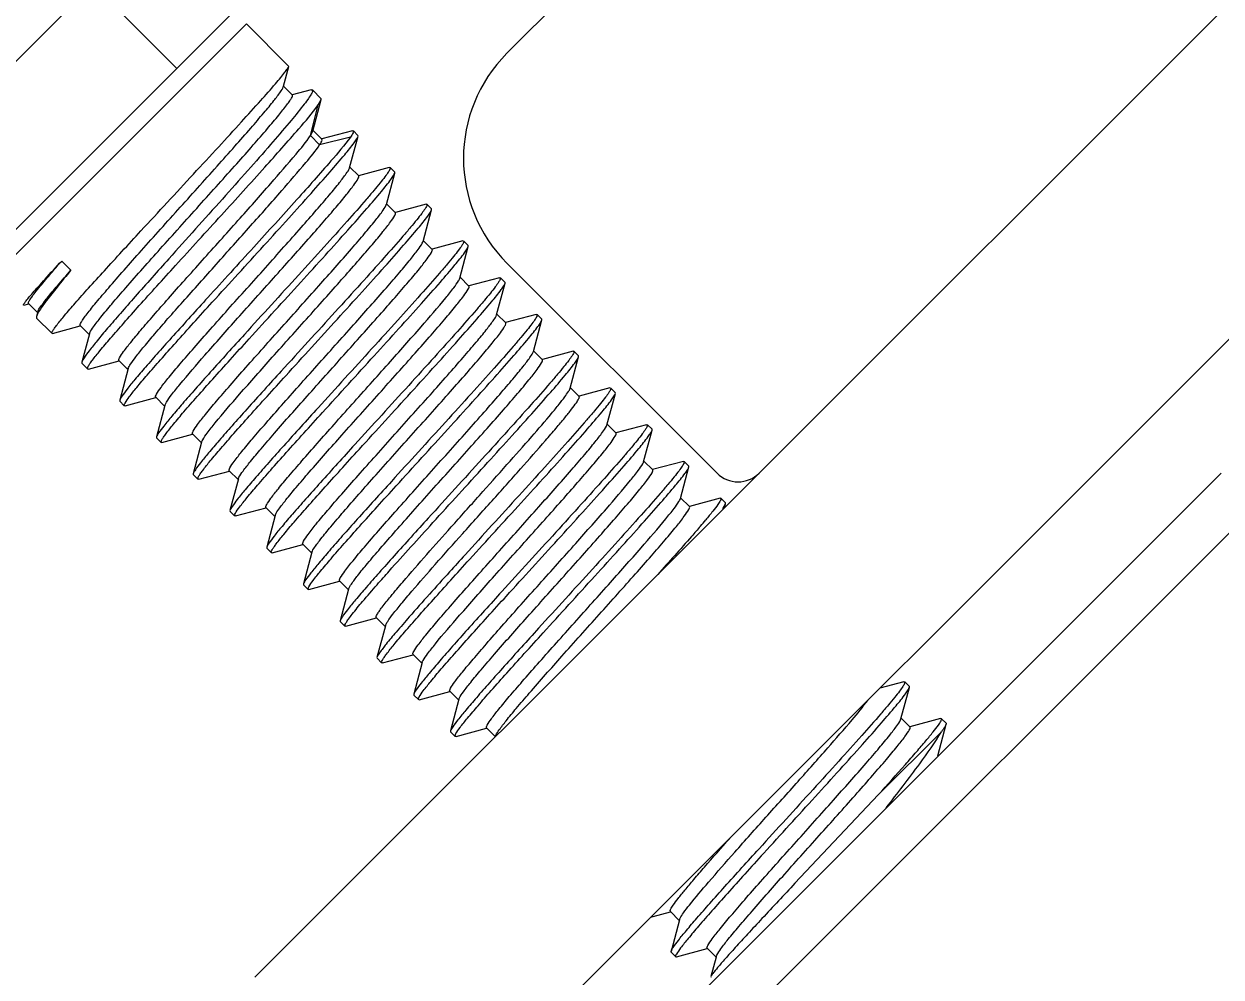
# Model space of a CAD drawing. Header units: millimetres. Extents: x -633009578 to 5705885, y -633235091 to 2571734.
# Drawn here: x 2456266 to 2456825, y 2004027 to 2004472 of the extents above; entities that cross this region are included whole.
import ezdxf

# ---------------------------------------------------------------- set-up
doc = ezdxf.new("R2010")
doc.units = ezdxf.units.MM
doc.header["$LTSCALE"] = 1000
doc.header["$MEASUREMENT"] = 0
doc.layers.get('0').update_dxf_attribs({"color": 9})
doc.layers.add('E-WIRE-系统', color=3, linetype='Continuous')

# ---------------------------------------------------------------- blocks, each defined once
blk = doc.blocks.new('G$CF4FACE3C')
at = {"layer": 'E-WIRE-系统'}
for p, q in [((-7690.3, 7335.99), (-7806.33, 7219.96)), ((-7912.86, 6829.43), (-7408.86, 7333.42)), ((-8082.41, 7148.01), (-7938.55, 7291.87)), ((-8046.91, 7112.51), (-7903.05, 7256.37)), ((-7981.35, 7249.07), (-7945.85, 7213.57)), ((-8022.91, 7125.86), (-7916.41, 7232.36)), ((-7898.58, 7214.54), (-7916.41, 7232.36)), ((-7900.8, 7206.04), (-7898.57, 7214.32)), ((-7898.57, 7214.32), (-7898.58, 7214.54)), ((-7900.88, 7205.73), (-7900.8, 7206.04)), ((-7897.02, 7202.27), (-7900.8, 7206.04)), ((-7889.08, 7204.52), (-7897.06, 7202.4)), ((-7889.08, 7204.52), (-7888.52, 7204.48)), ((-7884.81, 7200.77), (-7888.52, 7204.48)), ((-7889.37, 7185.18), (-7886.1, 7198.14)), ((-7888.36, 7187.06), (-7884.78, 7200.4)), ((-7886.1, 7198.14), (-7884.78, 7200.4)), ((-7884.78, 7200.4), (-7884.81, 7200.77)), ((-7841.85, 6758.43), (-7398.03, 7202.25)), ((-7889.37, 7185.18), (-7888.36, 7187.06)), ((-7885.49, 7181.29), (-7889.37, 7185.18)), ((-7884.51, 7183.62), (-7888.28, 7187.38)), ((-7872.5, 7184.55), (-7885.49, 7181.29)), ((-7871.6, 7187.21), (-7884.55, 7183.76)), ((-7872.84, 7171.52), (-7869.25, 7184.87)), ((-7871.6, 7187.21), (-7871.22, 7187.18)), ((-7869.28, 7185.24), (-7871.22, 7187.18)), ((-7869.25, 7184.87), (-7869.28, 7185.24)), ((-7872.89, 7171.35), (-7872.84, 7171.52)), ((-7868.98, 7168.08), (-7872.75, 7171.85)), ((-7856.06, 7171.67), (-7869.02, 7168.22)), ((-7857.3, 7155.99), (-7853.72, 7169.33)), ((-7856.06, 7171.67), (-7855.69, 7171.64)), ((-7853.75, 7169.71), (-7855.69, 7171.64)), ((-7853.72, 7169.33), (-7853.75, 7169.71)), ((-7857.47, 7155.55), (-7857.3, 7155.99)), ((-7853.45, 7152.55), (-7857.22, 7156.31)), ((-7840.52, 7156.14), (-7853.49, 7152.69)), ((-7841.77, 7140.46), (-7838.19, 7153.8)), ((-7840.52, 7156.14), (-7840.15, 7156.11)), ((-7838.22, 7154.18), (-7840.15, 7156.11)), ((-7838.19, 7153.8), (-7838.22, 7154.18)), ((-7837.92, 7137.02), (-7841.69, 7140.78)), ((-7824.99, 7140.61), (-7837.96, 7137.16)), ((-7826.24, 7124.93), (-7822.66, 7138.27)), ((-7824.99, 7140.61), (-7824.62, 7140.58)), ((-7822.69, 7138.64), (-7824.62, 7140.58)), ((-7822.66, 7138.27), (-7822.69, 7138.64)), ((-7994.46, 7132.14), (-7990.58, 7128.26)), ((-7806.33, 7131.21), (-7717.57, 7042.46)), ((-7822.39, 7121.49), (-7826.15, 7125.25)), ((-7809.46, 7125.08), (-7822.43, 7121.62)), ((-7810.71, 7109.4), (-7807.13, 7122.74)), ((-7809.46, 7125.08), (-7809.09, 7125.05)), ((-7807.15, 7123.11), (-7809.09, 7125.05)), ((-7807.13, 7122.74), (-7807.15, 7123.11)), ((-8010.43, 7113.52), (-8008.43, 7114.06)), ((-8008.46, 7114.18), (-8004.68, 7110.4)), ((-8004.61, 7110.67), (-8005.12, 7108.73)), ((-8005.12, 7108.73), (-8005.07, 7108.03)), ((-7998.62, 7101.57), (-8005.07, 7108.03)), ((-7806.86, 7105.95), (-7810.62, 7109.72)), ((-7793.93, 7109.54), (-7806.9, 7106.09)), ((-7795.18, 7093.86), (-7791.6, 7107.21)), ((-7793.93, 7109.54), (-7793.56, 7109.52)), ((-7791.62, 7107.58), (-7793.56, 7109.52)), ((-7791.6, 7107.21), (-7791.62, 7107.58)), ((-7998.32, 7101.55), (-7986.61, 7104.7)), ((-7986.64, 7104.84), (-7982.88, 7101.07)), ((-7998.32, 7101.55), (-7998.62, 7101.57)), ((-7982.79, 7101.38), (-7985.99, 7089.37)), ((-7982.79, 7101.38), (-7982.65, 7101.76)), ((-7791.33, 7090.42), (-7795.09, 7094.19)), ((-7778.4, 7094.01), (-7791.36, 7090.56)), ((-7778.4, 7094.01), (-7778.03, 7093.99)), ((-7776.09, 7092.05), (-7778.03, 7093.99)), ((-7776.06, 7091.68), (-7776.09, 7092.05)), ((-7985.99, 7089.37), (-7985.95, 7088.91)), ((-7983.55, 7086.5), (-7985.95, 7088.91)), ((-7983.18, 7086.48), (-7970.24, 7089.95)), ((-7970.27, 7090.09), (-7966.51, 7086.32)), ((-7779.65, 7078.33), (-7776.06, 7091.68)), ((-7966.42, 7086.65), (-7969.98, 7073.28)), ((-7775.8, 7074.89), (-7779.56, 7078.66)), ((-7762.87, 7078.48), (-7775.83, 7075.03)), ((-7762.87, 7078.48), (-7762.5, 7078.45)), ((-7760.56, 7076.52), (-7762.5, 7078.45)), ((-7969.98, 7073.28), (-7969.95, 7072.91)), ((-7968.02, 7070.97), (-7969.95, 7072.91)), ((-7967.64, 7070.94), (-7954.7, 7074.42)), ((-7954.74, 7074.56), (-7950.98, 7070.79)), ((-7764.12, 7062.8), (-7760.53, 7076.15)), ((-7760.53, 7076.15), (-7760.56, 7076.52)), ((-7967.64, 7070.94), (-7968.02, 7070.97)), ((-7950.89, 7071.11), (-7954.45, 7057.75)), ((-7760.26, 7059.36), (-7764.03, 7063.12)), ((-7747.33, 7062.95), (-7760.3, 7059.5)), ((-7747.33, 7062.95), (-7746.96, 7062.92)), ((-7745.03, 7060.99), (-7746.96, 7062.92)), ((-7954.45, 7057.75), (-7954.42, 7057.38)), ((-7952.49, 7055.44), (-7954.42, 7057.38)), ((-7952.11, 7055.41), (-7939.17, 7058.89)), ((-7939.21, 7059.03), (-7935.44, 7055.26)), ((-7748.58, 7047.27), (-7745, 7060.61)), ((-7745, 7060.61), (-7745.03, 7060.99)), ((-7952.11, 7055.41), (-7952.49, 7055.44)), ((-7935.36, 7055.58), (-7938.92, 7042.21)), ((-7744.73, 7043.83), (-7748.5, 7047.59)), ((-7731.8, 7047.42), (-7744.77, 7043.97)), ((-7731.8, 7047.42), (-7731.43, 7047.39)), ((-7729.5, 7045.45), (-7731.43, 7047.39)), ((-9651.01, 4896.02), (-7504.6, 7042.44)), ((-7938.92, 7042.21), (-7938.89, 7041.84)), ((-7936.95, 7039.91), (-7938.89, 7041.84)), ((-7936.58, 7039.88), (-7923.64, 7043.35)), ((-7923.68, 7043.49), (-7919.91, 7039.73)), ((-7733.05, 7031.74), (-7729.47, 7045.08)), ((-7936.58, 7039.88), (-7936.95, 7039.91)), ((-7919.83, 7040.05), (-7923.39, 7026.68)), ((-7729.2, 7028.3), (-7732.97, 7032.06)), ((-7716.27, 7031.89), (-7729.24, 7028.43)), ((-7716.27, 7031.89), (-7715.9, 7031.86)), ((-7713.96, 7029.92), (-7715.9, 7031.86)), ((-9636.7, 4881.7), (-7490.28, 7028.12)), ((-7923.39, 7026.68), (-7923.36, 7026.31)), ((-7921.42, 7024.38), (-7923.36, 7026.31)), ((-7921.05, 7024.35), (-7908.11, 7027.82)), ((-7908.15, 7027.96), (-7904.38, 7024.2)), ((-7715.08, 7027.54), (-7713.94, 7029.55)), ((-7714.38, 7027.9), (-7713.94, 7029.55)), ((-7713.94, 7029.55), (-7713.96, 7029.92)), ((-7921.05, 7024.35), (-7921.42, 7024.38)), ((-7904.3, 7024.52), (-7907.85, 7011.15)), ((-7904.3, 7024.52), (-7904.17, 7024.86)), ((-7907.85, 7011.15), (-7907.83, 7010.78)), ((-7905.52, 7008.82), (-7892.58, 7012.29)), ((-7892.62, 7012.43), (-7888.85, 7008.67)), ((-7905.89, 7008.84), (-7907.83, 7010.78)), ((-7905.52, 7008.82), (-7905.89, 7008.84)), ((-7888.76, 7008.99), (-7892.32, 6995.62)), ((-7892.32, 6995.62), (-7892.3, 6995.25)), ((-7889.99, 6993.29), (-7877.05, 6996.76)), ((-7877.08, 6996.9), (-7873.32, 6993.13)), ((-7890.36, 6993.31), (-7892.3, 6995.25)), ((-7889.99, 6993.29), (-7890.36, 6993.31)), ((-7873.23, 6993.46), (-7876.79, 6980.09)), ((-7874.46, 6977.75), (-7861.51, 6981.23)), ((-7861.55, 6981.37), (-7857.79, 6977.6)), ((-7876.79, 6980.09), (-7876.76, 6979.72)), ((-7874.83, 6977.78), (-7876.76, 6979.72)), ((-7874.46, 6977.75), (-7874.83, 6977.78)), ((-7857.7, 6977.92), (-7861.26, 6964.56)), ((-7858.92, 6962.22), (-7845.98, 6965.7)), ((-7846.02, 6965.84), (-7842.26, 6962.07)), ((-7861.26, 6964.56), (-7861.23, 6964.19)), ((-7859.3, 6962.25), (-7861.23, 6964.19)), ((-7858.92, 6962.22), (-7859.3, 6962.25)), ((-7842.17, 6962.39), (-7845.73, 6949.02)), ((-7843.39, 6946.69), (-7830.45, 6950.17)), ((-7830.49, 6950.3), (-7826.72, 6946.54)), ((-7638.61, 6954.23), (-7648.75, 6951.53)), ((-7639.86, 6938.55), (-7636.28, 6951.89)), ((-7638.61, 6954.23), (-7638.24, 6954.2)), ((-7636.31, 6952.26), (-7638.24, 6954.2)), ((-7636.28, 6951.89), (-7636.31, 6952.26)), ((-7845.73, 6949.02), (-7845.7, 6948.65)), ((-7843.76, 6946.72), (-7845.7, 6948.65)), ((-7843.39, 6946.69), (-7843.76, 6946.72)), ((-7826.64, 6946.86), (-7830.2, 6933.49)), ((-7640.03, 6938.11), (-7639.86, 6938.55)), ((-7636.01, 6935.11), (-7639.78, 6938.87)), ((-7623.08, 6938.7), (-7636.05, 6935.25)), ((-7624.33, 6923.02), (-7620.75, 6936.36)), ((-7622.71, 6938.67), (-7623.08, 6938.7)), ((-7620.77, 6936.73), (-7622.71, 6938.67)), ((-7620.77, 6936.73), (-7620.75, 6936.36)), ((-7830.2, 6933.49), (-7830.17, 6933.12)), ((-7828.23, 6931.19), (-7830.17, 6933.12)), ((-7827.86, 6931.16), (-7828.23, 6931.19)), ((-7827.86, 6931.16), (-7814.92, 6934.63)), ((-7814.96, 6934.77), (-7811.23, 6931.05)), ((-7811.11, 6931.33), (-7811.02, 6931.59)), ((-7649.44, 6906.47), (-7622.75, 6933.16)), ((-7649.44, 6906.47), (-7684.64, 6869.06)), ((-7745.52, 6854.76), (-7744.54, 6855.02)), ((-7744.54, 6855.02), (-7737.26, 6856.98)), ((-7737.3, 6857.12), (-7733.53, 6853.35)), ((-7733.45, 6853.67), (-7737.01, 6840.3)), ((-7736.98, 6839.93), (-7737.01, 6840.3)), ((-7735.04, 6838), (-7736.98, 6839.93)), ((-7734.67, 6837.97), (-7721.73, 6841.44)), ((-7721.77, 6841.58), (-7718, 6837.82)), ((-7735.04, 6838), (-7734.67, 6837.97)), ((-7718, 6837.82), (-7720.19, 6829.61)), ((-7717.92, 6838.14), (-7718, 6837.82)), ((-7720.19, 6829.61), (-7720.1, 6829.43))]:
    blk.add_line(p, q, dxfattribs=at)
for centre, radius, start, end in [((-7761.95, 7175.59), 62.76, 135, 225), ((-7708.7, 7051.33), 12.55, 225, 315), ((-7980.71, 7238.96), 336.92, 319.4796, 320.0674)]:
    blk.add_arc(centre, radius, start, end, dxfattribs=at)
for points, knots in [([(-7960.99, 7144.88), (-7953.6, 7152.89), (-7942.63, 7164.73), (-7928.45, 7180.07), (-7918.97, 7190.41), (-7910.95, 7199.27), (-7905.4, 7205.54), (-7902.02, 7209.55), (-7900.29, 7211.67), (-7899.2, 7213.17), (-7898.65, 7213.99), (-7898.57, 7214.32)], [0, 0, 0, 0, 0.350119, 0.518183, 0.670792, 0.80069, 0.901712, 0.939847, 0.96911, 0.98919, 1, 1, 1, 1]), ([(-7986.64, 7104.84), (-7986.75, 7104.94), (-7986.64, 7105.52), (-7986.19, 7106.33), (-7985.33, 7107.68), (-7983.44, 7110.24), (-7980.1, 7114.4), (-7975.03, 7120.38), (-7968.76, 7127.58), (-7961.54, 7135.74), (-7953.64, 7144.57), (-7942.66, 7156.79), (-7931.8, 7168.84), (-7921.55, 7180.36), (-7914.92, 7187.89), (-7909.43, 7194.31), (-7905.16, 7199.4), (-7902.48, 7203.03), (-7901.08, 7204.97), (-7900.88, 7205.73)], [0, 0, 0, 0, 0.003459, 0.010831, 0.022552, 0.038611, 0.0832, 0.143022, 0.215863, 0.299017, 0.389412, 0.483732, 0.670424, 0.756089, 0.83251, 0.897021, 0.947417, 0.982048, 1, 1, 1, 1]), ([(-7888.52, 7204.48), (-7888.36, 7204.31), (-7888.6, 7203.42), (-7889.32, 7202.2), (-7890.7, 7200.12), (-7893.69, 7196.19), (-7898.94, 7189.8), (-7906.73, 7180.73), (-7916.18, 7170), (-7926.76, 7158.13), (-7937.9, 7145.71), (-7945.45, 7137.3), (-7949.21, 7133.1)], [0, 0, 0, 0, 0.00729, 0.023491, 0.049387, 0.084832, 0.182679, 0.312272, 0.467071, 0.639216, 0.819925, 1, 1, 1, 1]), ([(-7982.65, 7101.76), (-7982.25, 7102.67), (-7980.64, 7104.91), (-7977.51, 7108.96), (-7972.91, 7114.43), (-7964.59, 7124.07), (-7952.27, 7137.9), (-7939.16, 7152.47), (-7928.37, 7164.47), (-7920.74, 7173.01), (-7913.83, 7180.83), (-7907.88, 7187.67), (-7903.12, 7193.31), (-7899.98, 7197.22), (-7898.23, 7199.62), (-7897.44, 7200.87), (-7897.02, 7201.63), (-7896.92, 7202.17), (-7897.02, 7202.27)], [0, 0, 0, 0, 0.022597, 0.061854, 0.116478, 0.184513, 0.350625, 0.536644, 0.628982, 0.71656, 0.796358, 0.86566, 0.922145, 0.963971, 0.978972, 0.989897, 0.996763, 1, 1, 1, 1]), ([(-7946.36, 7130.25), (-7939.9, 7137.37), (-7927.3, 7151.18), (-7909.83, 7170.36), (-7896.18, 7185.84), (-7888.59, 7194.6), (-7886.1, 7198.14)], [0, 0, 0, 0, 0.317573, 0.617842, 0.85691, 1, 1, 1, 1]), ([(-7970.27, 7090.09), (-7970.37, 7090.18), (-7970.31, 7090.67), (-7969.68, 7091.89), (-7967.96, 7094.38), (-7964.93, 7098.21), (-7960.68, 7103.32), (-7955.38, 7109.48), (-7949.19, 7116.54), (-7942.32, 7124.27), (-7932.51, 7135.25), (-7920.38, 7148.79), (-7907.08, 7163.7), (-7896.84, 7175.63), (-7891.2, 7182.41), (-7889.37, 7185.18)], [0, 0, 0, 0, 0.003229, 0.009818, 0.034461, 0.074131, 0.127679, 0.193435, 0.269313, 0.352894, 0.44151, 0.62244, 0.789143, 0.920497, 1, 1, 1, 1]), ([(-7872.5, 7184.55), (-7875, 7181.01), (-7882.58, 7172.24), (-7896.24, 7156.77), (-7913.71, 7137.59), (-7926.31, 7123.77), (-7932.77, 7116.66)], [0, 0, 0, 0, 0.14309, 0.382158, 0.682427, 1, 1, 1, 1]), ([(-7930.83, 7114.72), (-7923.57, 7122.71), (-7912.79, 7134.52), (-7898.86, 7149.85), (-7889.53, 7160.23), (-7881.6, 7169.17), (-7875.52, 7176.29), (-7871.71, 7180.94), (-7869.9, 7183.57), (-7869.35, 7184.49), (-7869.25, 7184.87)], [0, 0, 0, 0, 0.346732, 0.513455, 0.665275, 0.795127, 0.896989, 0.966206, 0.987594, 1, 1, 1, 1]), ([(-7885.49, 7181.29), (-7885.16, 7181.8), (-7884.78, 7182.4), (-7884.34, 7183.44), (-7884.51, 7183.62)], [0, 0, 0, 0, 0.705651, 1, 1, 1, 1]), ([(-7871.22, 7187.18), (-7871.02, 7186.98), (-7871.67, 7185.8), (-7872.09, 7185.13), (-7872.5, 7184.55)], [0, 0, 0, 0, 0.284271, 1, 1, 1, 1]), ([(-7966.42, 7086.65), (-7966.24, 7087.31), (-7965.11, 7089), (-7962.87, 7092.08), (-7959.37, 7096.36), (-7954.83, 7101.74), (-7949.34, 7108.06), (-7940.72, 7117.85), (-7929.04, 7130.9), (-7915.06, 7146.52), (-7902.34, 7160.8), (-7892.59, 7172.18), (-7887.23, 7178.65), (-7885.49, 7181.29)], [0, 0, 0, 0, 0.016663, 0.047692, 0.09239, 0.149487, 0.2173, 0.293813, 0.463619, 0.63876, 0.798451, 0.923769, 1, 1, 1, 1]), ([(-7954.74, 7074.56), (-7954.84, 7074.66), (-7954.76, 7075.2), (-7954.05, 7076.52), (-7952.12, 7079.27), (-7948.76, 7083.46), (-7944.07, 7089.06), (-7938.24, 7095.79), (-7931.5, 7103.45), (-7924.09, 7111.77), (-7913.69, 7123.39), (-7903.35, 7134.92), (-7893.51, 7146.02), (-7887.08, 7153.36), (-7881.66, 7159.69), (-7877.42, 7164.79), (-7874.62, 7168.5), (-7873.19, 7170.54), (-7872.89, 7171.35)], [0, 0, 0, 0, 0.003422, 0.010566, 0.037398, 0.080541, 0.138586, 0.209513, 0.290822, 0.379637, 0.472809, 0.658962, 0.745341, 0.823107, 0.88951, 0.942219, 0.979421, 1, 1, 1, 1]), ([(-7950.19, 7072.51), (-7949.54, 7073.57), (-7947.67, 7076.09), (-7942.33, 7082.73), (-7933.01, 7093.48), (-7919.75, 7108.42), (-7907.5, 7122.07), (-7897.56, 7133.2), (-7890.56, 7141.07), (-7884.24, 7148.27), (-7878.82, 7154.56), (-7874.47, 7159.78), (-7871.37, 7163.69), (-7869.61, 7166.25), (-7868.96, 7167.48), (-7868.89, 7167.98), (-7868.99, 7168.08)], [0, 0, 0, 0, 0.029846, 0.074702, 0.203394, 0.369574, 0.551671, 0.641288, 0.726015, 0.803077, 0.869958, 0.924482, 0.964905, 0.990021, 0.99673, 1, 1, 1, 1]), ([(-7855.69, 7171.64), (-7855.54, 7171.5), (-7855.9, 7170.64), (-7856.6, 7169.51), (-7858.07, 7167.48), (-7860.11, 7164.92), (-7862.77, 7161.71), (-7867.39, 7156.3), (-7874.38, 7148.37), (-7883.92, 7137.74), (-7894.6, 7125.98), (-7905.84, 7113.65), (-7913.45, 7105.3), (-7917.24, 7101.13)], [0, 0, 0, 0, 0.006655, 0.022604, 0.048376, 0.083764, 0.128363, 0.181623, 0.311335, 0.466328, 0.638709, 0.819671, 1, 1, 1, 1]), ([(-7915.3, 7099.19), (-7908.04, 7107.18), (-7897.26, 7118.99), (-7883.33, 7134.32), (-7873.99, 7144.7), (-7866.07, 7153.64), (-7859.99, 7160.76), (-7856.18, 7165.41), (-7854.37, 7168.04), (-7853.82, 7168.96), (-7853.72, 7169.33)], [0, 0, 0, 0, 0.346732, 0.513452, 0.665274, 0.79513, 0.896993, 0.966207, 0.987594, 1, 1, 1, 1]), ([(-7939.21, 7059.03), (-7939.31, 7059.13), (-7939.23, 7059.65), (-7938.54, 7060.95), (-7936.65, 7063.65), (-7933.37, 7067.76), (-7928.77, 7073.26), (-7923.06, 7079.86), (-7916.43, 7087.39), (-7909.13, 7095.6), (-7898.85, 7107.08), (-7886.4, 7120.99), (-7874.7, 7134.17), (-7866.81, 7143.35), (-7862.44, 7148.59), (-7859.43, 7152.49), (-7857.89, 7154.66), (-7857.47, 7155.55)], [0, 0, 0, 0, 0.003379, 0.010396, 0.036736, 0.079099, 0.136135, 0.205904, 0.286001, 0.373651, 0.465813, 0.650831, 0.815583, 0.883085, 0.937444, 0.976819, 1, 1, 1, 1]), ([(-7934.9, 7056.58), (-7934.33, 7057.58), (-7932.59, 7059.97), (-7927.46, 7066.43), (-7918.25, 7077.07), (-7905, 7092.01), (-7892.67, 7105.76), (-7882.59, 7117.03), (-7875.49, 7125.03), (-7869.05, 7132.35), (-7863.52, 7138.76), (-7859.07, 7144.09), (-7855.9, 7148.07), (-7854.09, 7150.68), (-7853.43, 7151.94), (-7853.36, 7152.45), (-7853.45, 7152.55)], [0, 0, 0, 0, 0.027356, 0.070178, 0.196347, 0.362014, 0.545205, 0.635768, 0.721577, 0.799762, 0.86771, 0.923162, 0.964301, 0.989868, 0.99669, 1, 1, 1, 1]), ([(-7840.15, 7156.11), (-7840.01, 7155.97), (-7840.36, 7155.11), (-7841.07, 7153.98), (-7842.54, 7151.95), (-7844.57, 7149.39), (-7847.24, 7146.18), (-7851.86, 7140.77), (-7858.85, 7132.84), (-7868.39, 7122.21), (-7879.07, 7110.45), (-7890.31, 7098.12), (-7897.91, 7089.77), (-7901.71, 7085.6)], [0, 0, 0, 0, 0.006651, 0.022595, 0.048362, 0.083745, 0.12834, 0.1816, 0.311315, 0.466314, 0.638697, 0.819663, 1, 1, 1, 1]), ([(-7899.77, 7083.66), (-7892.51, 7091.65), (-7881.73, 7103.46), (-7867.8, 7118.79), (-7858.46, 7129.17), (-7850.54, 7138.11), (-7844.46, 7145.23), (-7840.65, 7149.88), (-7838.84, 7152.51), (-7838.29, 7153.43), (-7838.19, 7153.8)], [0, 0, 0, 0, 0.346742, 0.513465, 0.665282, 0.795135, 0.896996, 0.966208, 0.987595, 1, 1, 1, 1]), ([(-7998.62, 7101.57), (-7998.7, 7101.65), (-7998.57, 7102.13), (-7998.18, 7102.79), (-7997.43, 7103.91), (-7995.78, 7106.06), (-7992.85, 7109.6), (-7988.39, 7114.75), (-7982.79, 7121.04), (-7976.2, 7128.31), (-7968.83, 7136.37), (-7963.67, 7141.98), (-7960.99, 7144.88)], [0, 0, 0, 0, 0.006349, 0.020563, 0.043389, 0.074837, 0.162857, 0.282397, 0.430243, 0.602357, 0.794039, 1, 1, 1, 1]), ([(-7923.68, 7043.49), (-7923.78, 7043.59), (-7923.7, 7044.11), (-7923.03, 7045.38), (-7921.19, 7048.03), (-7917.97, 7052.06), (-7913.47, 7057.45), (-7907.87, 7063.94), (-7901.35, 7071.34), (-7894.17, 7079.42), (-7884.02, 7090.78), (-7871.64, 7104.59), (-7859.95, 7117.75), (-7851.98, 7126.99), (-7847.48, 7132.35), (-7844.28, 7136.43), (-7842.62, 7138.74), (-7842.1, 7139.69)], [0, 0, 0, 0, 0.003336, 0.010233, 0.036096, 0.077704, 0.133763, 0.202409, 0.281328, 0.367844, 0.459022, 0.642919, 0.808241, 0.876802, 0.932761, 0.974256, 1, 1, 1, 1]), ([(-7824.62, 7140.58), (-7824.48, 7140.43), (-7824.83, 7139.58), (-7825.54, 7138.44), (-7827.01, 7136.41), (-7829.05, 7133.86), (-7831.71, 7130.64), (-7836.33, 7125.24), (-7843.32, 7117.31), (-7852.86, 7106.68), (-7863.54, 7094.91), (-7874.78, 7082.58), (-7882.38, 7074.24), (-7886.17, 7070.06)], [0, 0, 0, 0, 0.006667, 0.022629, 0.048411, 0.083806, 0.128409, 0.181673, 0.311386, 0.466369, 0.638735, 0.819685, 1, 1, 1, 1]), ([(-7884.24, 7068.13), (-7876.98, 7076.12), (-7866.2, 7087.92), (-7852.27, 7103.26), (-7842.93, 7113.64), (-7835.01, 7122.58), (-7828.93, 7129.69), (-7825.12, 7134.35), (-7823.3, 7136.98), (-7822.76, 7137.9), (-7822.66, 7138.27)], [0, 0, 0, 0, 0.346729, 0.513452, 0.665273, 0.795127, 0.896989, 0.966206, 0.987594, 1, 1, 1, 1]), ([(-7949.21, 7133.1), (-7953.98, 7127.77), (-7960.84, 7120.09), (-7969.45, 7110.27), (-7974.81, 7104.06), (-7979.21, 7098.82), (-7982.58, 7094.65), (-7984.73, 7091.66), (-7985.81, 7090.02), (-7985.99, 7089.37)], [0, 0, 0, 0, 0.375078, 0.540028, 0.684568, 0.805261, 0.899295, 0.964563, 1, 1, 1, 1]), ([(-7919.56, 7040.7), (-7919.08, 7041.63), (-7917.47, 7043.89), (-7914.33, 7047.9), (-7909.88, 7053.22), (-7901.93, 7062.44), (-7890.24, 7075.61), (-7877.83, 7089.45), (-7867.64, 7100.86), (-7860.41, 7108.98), (-7853.86, 7116.43), (-7848.21, 7122.96), (-7843.68, 7128.39), (-7840.44, 7132.45), (-7838.58, 7135.12), (-7837.9, 7136.4), (-7837.82, 7136.92), (-7837.92, 7137.02)], [0, 0, 0, 0, 0.024821, 0.065556, 0.120941, 0.189123, 0.354243, 0.538544, 0.630075, 0.716999, 0.796339, 0.865388, 0.921797, 0.963675, 0.989709, 0.996648, 1, 1, 1, 1]), ([(-8010.58, 7113.53), (-8010.69, 7113.64), (-8010.23, 7114.29), (-8009.67, 7115.16), (-8008.3, 7116.8), (-8006.53, 7118.88), (-8004.18, 7121.53), (-8000.13, 7126.01), (-7996.82, 7129.6), (-7994.46, 7132.14)], [0, 0, 0, 0, 0.018878, 0.068916, 0.150826, 0.263937, 0.407062, 0.578714, 1, 1, 1, 1]), ([(-8008.46, 7114.18), (-8008.58, 7114.3), (-8008.37, 7114.98), (-8007.81, 7115.91), (-8006.72, 7117.51), (-8004.37, 7120.55), (-8000.23, 7125.53), (-7996.57, 7129.74), (-7994.46, 7132.14)], [0, 0, 0, 0, 0.022497, 0.073733, 0.155945, 0.268763, 0.581618, 1, 1, 1, 1]), ([(-7990.58, 7128.26), (-7992.54, 7125.9), (-7996.03, 7121.67), (-8000.52, 7116.03), (-8003.42, 7111.92), (-8004.88, 7109.64), (-8005.12, 7108.73)], [0, 0, 0, 0, 0.376713, 0.674345, 0.883812, 1, 1, 1, 1]), ([(-8004.61, 7110.67), (-8004.41, 7111.44), (-8002.97, 7113.38), (-8000.24, 7117.02), (-7995.87, 7122.17), (-7992.5, 7126.07), (-7990.58, 7128.26)], [0, 0, 0, 0, 0.105343, 0.311665, 0.613119, 1, 1, 1, 1]), ([(-7983.55, 7086.5), (-7983.64, 7086.6), (-7983.54, 7087.09), (-7983.16, 7087.78), (-7982.44, 7088.92), (-7980.82, 7091.11), (-7977.94, 7094.69), (-7973.53, 7099.89), (-7967.98, 7106.24), (-7961.45, 7113.57), (-7954.14, 7121.68), (-7949.02, 7127.33), (-7946.36, 7130.25)], [0, 0, 0, 0, 0.006771, 0.021181, 0.04412, 0.075632, 0.16369, 0.283183, 0.430908, 0.602844, 0.794296, 1, 1, 1, 1]), ([(-7908.15, 7027.96), (-7908.24, 7028.06), (-7908.17, 7028.57), (-7907.51, 7029.82), (-7905.72, 7032.41), (-7902.58, 7036.36), (-7898.17, 7041.65), (-7892.67, 7048.02), (-7886.28, 7055.3), (-7879.21, 7063.25), (-7869.18, 7074.47), (-7856.88, 7088.18), (-7843.63, 7103.12), (-7834.38, 7113.81), (-7829.17, 7120.33), (-7827.38, 7122.77), (-7826.78, 7123.79)], [0, 0, 0, 0, 0.003295, 0.010076, 0.035478, 0.076355, 0.131468, 0.199026, 0.276801, 0.362215, 0.452433, 0.635226, 0.801083, 0.928174, 0.971737, 1, 1, 1, 1]), ([(-7809.09, 7125.05), (-7808.94, 7124.9), (-7809.3, 7124.05), (-7810.01, 7122.92), (-7811.48, 7120.89), (-7813.51, 7118.33), (-7816.18, 7115.11), (-7820.8, 7109.71), (-7827.78, 7101.78), (-7837.33, 7091.15), (-7848.01, 7079.38), (-7859.24, 7067.05), (-7866.85, 7058.7), (-7870.64, 7054.53)], [0, 0, 0, 0, 0.006649, 0.022593, 0.04836, 0.083744, 0.12834, 0.181598, 0.311311, 0.466309, 0.638695, 0.819663, 1, 1, 1, 1]), ([(-7868.71, 7052.6), (-7861.44, 7060.59), (-7850.66, 7072.39), (-7836.74, 7087.73), (-7827.4, 7098.11), (-7819.48, 7107.05), (-7813.39, 7114.16), (-7809.58, 7118.82), (-7807.77, 7121.44), (-7807.23, 7122.37), (-7807.13, 7122.74)], [0, 0, 0, 0, 0.346736, 0.513457, 0.665278, 0.795134, 0.896995, 0.966207, 0.987595, 1, 1, 1, 1]), ([(-7826.78, 7123.79), (-7826.71, 7123.91), (-7826.51, 7124.27), (-7826.32, 7124.65), (-7826.24, 7124.93)], [0, 0, 0, 0, 0.314049, 1, 1, 1, 1]), ([(-7904.17, 7024.86), (-7903.8, 7025.72), (-7902.3, 7027.85), (-7899.37, 7031.68), (-7895.04, 7036.87), (-7887.19, 7046.02), (-7875.48, 7059.22), (-7863, 7073.15), (-7852.68, 7084.68), (-7845.34, 7092.93), (-7838.67, 7100.51), (-7832.91, 7107.16), (-7828.28, 7112.69), (-7824.97, 7116.83), (-7823.07, 7119.55), (-7822.37, 7120.85), (-7822.29, 7121.38), (-7822.39, 7121.49)], [0, 0, 0, 0, 0.022244, 0.060839, 0.114606, 0.181715, 0.346252, 0.531679, 0.624204, 0.712272, 0.792803, 0.862987, 0.920385, 0.963027, 0.989543, 0.996606, 1, 1, 1, 1]), ([(-7932.77, 7116.66), (-7937.61, 7111.33), (-7944.57, 7103.65), (-7953.3, 7093.86), (-7958.74, 7087.68), (-7963.18, 7082.48), (-7966.58, 7078.38), (-7968.72, 7075.47), (-7969.82, 7073.9), (-7969.98, 7073.28)], [0, 0, 0, 0, 0.377471, 0.543197, 0.688119, 0.808734, 0.902176, 0.966298, 1, 1, 1, 1]), ([(-7968.02, 7070.97), (-7968.11, 7071.06), (-7968.01, 7071.55), (-7967.35, 7072.74), (-7965.55, 7075.27), (-7962.42, 7079.14), (-7958, 7084.36), (-7952.45, 7090.7), (-7945.92, 7098.03), (-7938.61, 7106.15), (-7933.49, 7111.8), (-7930.83, 7114.72)], [0, 0, 0, 0, 0.006752, 0.02114, 0.075534, 0.163574, 0.283062, 0.430797, 0.602759, 0.794252, 1, 1, 1, 1]), ([(-7892.62, 7012.43), (-7892.72, 7012.54), (-7892.63, 7013.08), (-7891.9, 7014.41), (-7889.94, 7017.2), (-7886.54, 7021.45), (-7881.77, 7027.13), (-7875.87, 7033.94), (-7869.04, 7041.69), (-7861.55, 7050.11), (-7851.07, 7061.81), (-7840.68, 7073.41), (-7830.82, 7084.53), (-7824.41, 7091.85), (-7819.07, 7098.12), (-7814.92, 7103.11), (-7812.28, 7106.7), (-7810.92, 7108.63), (-7810.71, 7109.4)], [0, 0, 0, 0, 0.003453, 0.010691, 0.037881, 0.081592, 0.14037, 0.212138, 0.294327, 0.383985, 0.477885, 0.664852, 0.751185, 0.82854, 0.894141, 0.945651, 0.981282, 1, 1, 1, 1]), ([(-7793.56, 7109.52), (-7793.41, 7109.37), (-7793.77, 7108.52), (-7794.48, 7107.38), (-7795.95, 7105.35), (-7797.98, 7102.8), (-7800.65, 7099.58), (-7805.26, 7094.18), (-7812.25, 7086.25), (-7821.8, 7075.62), (-7832.48, 7063.85), (-7843.71, 7051.52), (-7851.32, 7043.17), (-7855.11, 7039)], [0, 0, 0, 0, 0.006656, 0.022605, 0.048376, 0.083762, 0.128359, 0.181619, 0.311334, 0.466329, 0.638707, 0.819669, 1, 1, 1, 1]), ([(-7853.17, 7037.06), (-7845.91, 7045.06), (-7835.13, 7056.86), (-7821.2, 7072.2), (-7811.87, 7082.58), (-7803.94, 7091.52), (-7797.86, 7098.63), (-7794.05, 7103.28), (-7792.24, 7105.91), (-7791.7, 7106.84), (-7791.6, 7107.21)], [0, 0, 0, 0, 0.346741, 0.513465, 0.665282, 0.795133, 0.896994, 0.966208, 0.987595, 1, 1, 1, 1]), ([(-7888.76, 7008.99), (-7888.56, 7009.75), (-7887.19, 7011.68), (-7884.57, 7015.26), (-7880.41, 7020.26), (-7875.07, 7026.53), (-7868.67, 7033.84), (-7858.8, 7044.97), (-7848.41, 7056.56), (-7837.93, 7068.27), (-7830.44, 7076.69), (-7823.61, 7084.44), (-7817.7, 7091.25), (-7812.94, 7096.93), (-7809.53, 7101.18), (-7807.57, 7103.97), (-7806.85, 7105.31), (-7806.75, 7105.85), (-7806.86, 7105.95)], [0, 0, 0, 0, 0.01868, 0.054278, 0.105764, 0.171349, 0.248696, 0.335028, 0.522011, 0.615926, 0.705601, 0.787809, 0.859594, 0.918387, 0.96211, 0.989307, 0.996546, 1, 1, 1, 1]), ([(-7917.24, 7101.13), (-7922.08, 7095.8), (-7929.04, 7088.12), (-7937.77, 7078.33), (-7943.2, 7072.15), (-7947.65, 7066.95), (-7951.05, 7062.85), (-7953.18, 7059.94), (-7954.28, 7058.37), (-7954.45, 7057.75)], [0, 0, 0, 0, 0.377475, 0.543201, 0.68812, 0.808733, 0.902175, 0.966298, 1, 1, 1, 1]), ([(-7952.49, 7055.44), (-7952.58, 7055.53), (-7952.48, 7056.02), (-7952.1, 7056.71), (-7951.37, 7057.85), (-7949.76, 7060.04), (-7946.88, 7063.63), (-7942.47, 7068.83), (-7936.92, 7075.17), (-7930.39, 7082.5), (-7923.08, 7090.62), (-7917.96, 7096.27), (-7915.3, 7099.19)], [0, 0, 0, 0, 0.006766, 0.021171, 0.044105, 0.075616, 0.163673, 0.283167, 0.430893, 0.602828, 0.794287, 1, 1, 1, 1]), ([(-7877.08, 6996.9), (-7877.19, 6997), (-7877.1, 6997.55), (-7876.37, 6998.88), (-7874.41, 7001.67), (-7871.01, 7005.92), (-7866.24, 7011.6), (-7860.34, 7018.41), (-7853.51, 7026.16), (-7846.02, 7034.57), (-7835.54, 7046.28), (-7825.15, 7057.87), (-7815.29, 7069), (-7808.88, 7076.32), (-7803.54, 7082.58), (-7799.38, 7087.58), (-7796.75, 7091.16), (-7795.38, 7093.1), (-7795.18, 7093.86)], [0, 0, 0, 0, 0.003453, 0.010691, 0.03788, 0.081592, 0.14037, 0.212137, 0.294327, 0.383985, 0.477885, 0.664852, 0.751185, 0.82854, 0.894141, 0.945652, 0.981282, 1, 1, 1, 1]), ([(-7778.03, 7093.99), (-7777.88, 7093.84), (-7778.24, 7092.99), (-7778.95, 7091.85), (-7780.42, 7089.82), (-7782.45, 7087.26), (-7785.12, 7084.04), (-7789.74, 7078.64), (-7796.72, 7070.71), (-7806.27, 7060.08), (-7816.95, 7048.32), (-7828.18, 7035.99), (-7835.79, 7027.64), (-7839.58, 7023.47)], [0, 0, 0, 0, 0.006666, 0.022627, 0.048408, 0.083802, 0.128406, 0.181669, 0.311381, 0.466364, 0.638732, 0.819683, 1, 1, 1, 1]), ([(-7873.23, 6993.46), (-7873.03, 6994.22), (-7871.66, 6996.15), (-7869.03, 6999.73), (-7864.88, 7004.73), (-7859.54, 7010.99), (-7853.13, 7018.31), (-7843.27, 7029.44), (-7832.88, 7041.03), (-7822.4, 7052.74), (-7814.91, 7061.15), (-7808.07, 7068.91), (-7802.17, 7075.72), (-7797.41, 7081.4), (-7794, 7085.65), (-7792.04, 7088.44), (-7791.32, 7089.77), (-7791.22, 7090.32), (-7791.33, 7090.42)], [0, 0, 0, 0, 0.01868, 0.054279, 0.105765, 0.171349, 0.248696, 0.335028, 0.522011, 0.615926, 0.705601, 0.787809, 0.859593, 0.918386, 0.962109, 0.989307, 0.996546, 1, 1, 1, 1]), ([(-7837.64, 7021.53), (-7830.38, 7029.52), (-7819.6, 7041.33), (-7805.67, 7056.66), (-7796.34, 7067.04), (-7788.41, 7075.98), (-7782.33, 7083.1), (-7778.52, 7087.75), (-7776.71, 7090.38), (-7776.16, 7091.3), (-7776.06, 7091.68)], [0, 0, 0, 0, 0.346729, 0.51345, 0.665272, 0.795127, 0.896989, 0.966206, 0.987594, 1, 1, 1, 1]), ([(-7983.18, 7086.48), (-7983.25, 7086.46), (-7983.38, 7086.43), (-7983.51, 7086.47), (-7983.55, 7086.5)], [0, 0, 0, 0, 0.601135, 1, 1, 1, 1]), ([(-7901.71, 7085.6), (-7906.55, 7080.27), (-7913.51, 7072.59), (-7922.24, 7062.8), (-7927.67, 7056.62), (-7932.11, 7051.42), (-7935.52, 7047.32), (-7937.65, 7044.41), (-7938.75, 7042.83), (-7938.92, 7042.21)], [0, 0, 0, 0, 0.377469, 0.54319, 0.688109, 0.808726, 0.902172, 0.966298, 1, 1, 1, 1]), ([(-7936.95, 7039.91), (-7937.05, 7040), (-7936.95, 7040.49), (-7936.57, 7041.18), (-7935.84, 7042.32), (-7934.23, 7044.51), (-7931.35, 7048.1), (-7926.93, 7053.29), (-7921.38, 7059.64), (-7914.86, 7066.97), (-7907.55, 7075.09), (-7902.42, 7080.74), (-7899.77, 7083.66)], [0, 0, 0, 0, 0.006767, 0.021173, 0.044108, 0.075618, 0.163672, 0.283161, 0.430888, 0.602828, 0.79429, 1, 1, 1, 1]), ([(-7850.38, 6996.43), (-7843.65, 7004.29), (-7832.81, 7016.45), (-7818.06, 7032.93), (-7806.69, 7045.63), (-7796.48, 7057.17), (-7789.14, 7065.67), (-7784.53, 7071.28), (-7782.11, 7074.34), (-7780.55, 7076.58), (-7779.78, 7077.83), (-7779.65, 7078.33)], [0, 0, 0, 0, 0.286554, 0.451144, 0.612857, 0.758908, 0.877771, 0.923988, 0.960141, 0.985576, 1, 1, 1, 1]), ([(-7762.5, 7078.45), (-7762.35, 7078.31), (-7762.71, 7077.45), (-7763.41, 7076.32), (-7764.88, 7074.29), (-7766.91, 7071.74), (-7769.58, 7068.52), (-7774.2, 7063.12), (-7781.19, 7055.19), (-7790.73, 7044.56), (-7801.41, 7032.79), (-7812.65, 7020.46), (-7820.26, 7012.11), (-7824.05, 7007.94)], [0, 0, 0, 0, 0.006647, 0.022588, 0.048354, 0.083736, 0.128331, 0.181588, 0.311302, 0.466302, 0.63869, 0.81966, 1, 1, 1, 1]), ([(-7950.89, 7071.11), (-7950.87, 7071.2), (-7950.69, 7071.7), (-7950.42, 7072.15), (-7950.19, 7072.51)], [0, 0, 0, 0, 0.179935, 1, 1, 1, 1]), ([(-7846.49, 6992.54), (-7843.25, 6996.34), (-7836.11, 7004.49), (-7824.77, 7017.22), (-7812.7, 7030.68), (-7801.01, 7043.77), (-7792, 7053.98), (-7785.8, 7061.19), (-7782.11, 7065.59), (-7779.27, 7069.12), (-7777.15, 7071.94), (-7776.17, 7073.5), (-7775.59, 7074.69), (-7775.8, 7074.89)], [0, 0, 0, 0, 0.137738, 0.299104, 0.470269, 0.636529, 0.783614, 0.845932, 0.898929, 0.941483, 0.972724, 0.99211, 1, 1, 1, 1]), ([(-7822.11, 7006), (-7814.85, 7013.99), (-7804.07, 7025.8), (-7790.14, 7041.13), (-7780.8, 7051.51), (-7772.88, 7060.45), (-7766.8, 7067.57), (-7762.99, 7072.22), (-7761.18, 7074.85), (-7760.63, 7075.77), (-7760.53, 7076.15)], [0, 0, 0, 0, 0.346739, 0.513462, 0.665282, 0.795137, 0.896997, 0.966208, 0.987595, 1, 1, 1, 1]), ([(-7886.17, 7070.06), (-7891.02, 7064.74), (-7897.97, 7057.06), (-7906.71, 7047.27), (-7912.14, 7041.08), (-7916.58, 7035.88), (-7919.98, 7031.79), (-7922.12, 7028.87), (-7923.22, 7027.3), (-7923.39, 7026.68)], [0, 0, 0, 0, 0.377473, 0.543199, 0.688121, 0.808735, 0.902176, 0.966298, 1, 1, 1, 1]), ([(-7921.42, 7024.38), (-7921.51, 7024.47), (-7921.42, 7024.96), (-7920.76, 7026.15), (-7918.96, 7028.68), (-7915.83, 7032.54), (-7911.4, 7037.77), (-7905.86, 7044.11), (-7899.33, 7051.44), (-7892.02, 7059.56), (-7886.89, 7065.2), (-7884.24, 7068.13)], [0, 0, 0, 0, 0.006751, 0.021138, 0.075529, 0.16357, 0.28306, 0.430795, 0.602757, 0.794251, 1, 1, 1, 1]), ([(-7846.02, 6965.84), (-7846.12, 6965.94), (-7846.04, 6966.46), (-7845.35, 6967.75), (-7843.48, 6970.43), (-7840.22, 6974.52), (-7835.64, 6979.99), (-7829.96, 6986.56), (-7823.36, 6994.06), (-7816.1, 7002.23), (-7805.85, 7013.68), (-7793.42, 7027.56), (-7781.72, 7040.74), (-7773.8, 7049.94), (-7769.4, 7055.21), (-7766.34, 7059.16), (-7764.76, 7061.37), (-7764.32, 7062.27)], [0, 0, 0, 0, 0.003367, 0.010351, 0.036559, 0.078715, 0.135482, 0.204942, 0.284715, 0.372053, 0.463946, 0.648657, 0.813568, 0.881362, 0.93616, 0.976118, 1, 1, 1, 1]), ([(-7746.96, 7062.92), (-7746.82, 7062.78), (-7747.18, 7061.92), (-7747.88, 7060.79), (-7749.35, 7058.76), (-7751.39, 7056.2), (-7754.05, 7052.98), (-7758.67, 7047.58), (-7765.66, 7039.65), (-7775.2, 7029.02), (-7785.88, 7017.25), (-7797.12, 7004.93), (-7804.73, 6996.58), (-7808.52, 6992.41)], [0, 0, 0, 0, 0.00666, 0.022615, 0.04839, 0.083779, 0.128378, 0.18164, 0.311353, 0.466345, 0.638718, 0.819676, 1, 1, 1, 1]), ([(-7935.36, 7055.58), (-7935.34, 7055.65), (-7935.22, 7056), (-7935.05, 7056.32), (-7934.9, 7056.58)], [0, 0, 0, 0, 0.191347, 1, 1, 1, 1]), ([(-7841.77, 6963.29), (-7841.22, 6964.27), (-7839.51, 6966.63), (-7834.44, 6973.04), (-7825.26, 6983.65), (-7812.03, 6998.59), (-7799.67, 7012.36), (-7789.56, 7023.67), (-7782.42, 7031.7), (-7775.95, 7039.06), (-7770.39, 7045.5), (-7765.92, 7050.85), (-7762.73, 7054.86), (-7760.91, 7057.48), (-7760.24, 7058.75), (-7760.16, 7059.26), (-7760.26, 7059.36)], [0, 0, 0, 0, 0.026671, 0.06893, 0.194398, 0.35992, 0.543412, 0.634236, 0.720346, 0.798842, 0.867086, 0.922795, 0.964133, 0.989825, 0.996679, 1, 1, 1, 1]), ([(-7806.58, 6990.47), (-7799.32, 6998.46), (-7788.54, 7010.27), (-7774.61, 7025.6), (-7765.27, 7035.98), (-7757.35, 7044.92), (-7751.27, 7052.04), (-7747.46, 7056.69), (-7745.65, 7059.32), (-7745.1, 7060.24), (-7745, 7060.61)], [0, 0, 0, 0, 0.346736, 0.51346, 0.665278, 0.795129, 0.896991, 0.966207, 0.987594, 1, 1, 1, 1]), ([(-7870.64, 7054.53), (-7875.48, 7049.2), (-7882.44, 7041.53), (-7891.18, 7031.73), (-7896.61, 7025.55), (-7901.05, 7020.35), (-7904.45, 7016.26), (-7906.59, 7013.34), (-7907.69, 7011.77), (-7907.85, 7011.15)], [0, 0, 0, 0, 0.377472, 0.543198, 0.688116, 0.80873, 0.902174, 0.966298, 1, 1, 1, 1]), ([(-7905.89, 7008.84), (-7905.98, 7008.94), (-7905.89, 7009.43), (-7905.5, 7010.12), (-7904.78, 7011.26), (-7903.17, 7013.45), (-7900.28, 7017.04), (-7895.87, 7022.23), (-7890.32, 7028.58), (-7883.8, 7035.91), (-7876.48, 7044.03), (-7871.36, 7049.67), (-7868.71, 7052.6)], [0, 0, 0, 0, 0.006771, 0.021182, 0.044122, 0.075636, 0.163698, 0.283193, 0.430917, 0.602849, 0.794297, 1, 1, 1, 1]), ([(-7830.49, 6950.3), (-7830.59, 6950.4), (-7830.51, 6950.92), (-7829.84, 6952.18), (-7828.01, 6954.81), (-7824.82, 6958.83), (-7820.34, 6964.19), (-7814.77, 6970.64), (-7808.29, 6978.01), (-7801.14, 6986.06), (-7791.02, 6997.38), (-7778.65, 7011.16), (-7765.42, 7026.1), (-7756.25, 7036.7), (-7751.2, 7043.09), (-7749.5, 7045.43), (-7748.97, 7046.41)], [0, 0, 0, 0, 0.003325, 0.01019, 0.035926, 0.077333, 0.133131, 0.201479, 0.280083, 0.366297, 0.457211, 0.640807, 0.806278, 0.931503, 0.973566, 1, 1, 1, 1]), ([(-7731.43, 7047.39), (-7731.29, 7047.24), (-7731.64, 7046.39), (-7732.35, 7045.26), (-7733.82, 7043.23), (-7735.85, 7040.67), (-7738.52, 7037.45), (-7743.14, 7032.05), (-7750.13, 7024.12), (-7759.67, 7013.49), (-7770.35, 7001.72), (-7781.59, 6989.39), (-7789.19, 6981.05), (-7792.98, 6976.87)], [0, 0, 0, 0, 0.006659, 0.022614, 0.048389, 0.08378, 0.128381, 0.181643, 0.311354, 0.466343, 0.638718, 0.819677, 1, 1, 1, 1]), ([(-7748.97, 7046.41), (-7748.92, 7046.49), (-7748.77, 7046.77), (-7748.64, 7047.06), (-7748.58, 7047.27)], [0, 0, 0, 0, 0.304789, 1, 1, 1, 1]), ([(-7826.41, 6947.42), (-7825.96, 6948.33), (-7824.38, 6950.56), (-7821.3, 6954.52), (-7816.88, 6959.8), (-7808.96, 6969.01), (-7797.26, 6982.18), (-7784.83, 6996.05), (-7774.6, 7007.49), (-7767.35, 7015.65), (-7760.76, 7023.14), (-7755.09, 7029.7), (-7750.52, 7035.16), (-7747.27, 7039.24), (-7745.4, 7041.92), (-7744.71, 7043.2), (-7744.63, 7043.73), (-7744.73, 7043.83)], [0, 0, 0, 0, 0.024124, 0.064282, 0.119231, 0.187126, 0.352091, 0.536696, 0.628496, 0.715727, 0.795388, 0.864742, 0.921417, 0.963501, 0.989664, 0.996637, 1, 1, 1, 1]), ([(-7791.05, 6974.94), (-7783.79, 6982.93), (-7773.01, 6994.73), (-7759.08, 7010.07), (-7749.74, 7020.45), (-7741.82, 7029.39), (-7735.74, 7036.51), (-7731.93, 7041.16), (-7730.11, 7043.79), (-7729.57, 7044.71), (-7729.47, 7045.08)], [0, 0, 0, 0, 0.346729, 0.513449, 0.665271, 0.795127, 0.896991, 0.966206, 0.987594, 1, 1, 1, 1]), ([(-7729.47, 7045.08), (-7729.45, 7045.16), (-7729.42, 7045.28), (-7729.46, 7045.42), (-7729.5, 7045.45)], [0, 0, 0, 0, 0.601161, 1, 1, 1, 1]), ([(-7855.11, 7039), (-7859.95, 7033.67), (-7866.91, 7026), (-7875.65, 7016.2), (-7881.08, 7010.02), (-7885.52, 7004.82), (-7888.92, 7000.72), (-7891.06, 6997.81), (-7892.16, 6996.24), (-7892.32, 6995.62)], [0, 0, 0, 0, 0.377469, 0.543192, 0.688113, 0.80873, 0.902174, 0.966298, 1, 1, 1, 1]), ([(-7890.36, 6993.31), (-7890.45, 6993.4), (-7890.36, 6993.89), (-7889.7, 6995.09), (-7887.89, 6997.61), (-7884.76, 7001.48), (-7880.34, 7006.7), (-7874.79, 7013.04), (-7868.27, 7020.38), (-7860.95, 7028.49), (-7855.83, 7034.14), (-7853.17, 7037.06)], [0, 0, 0, 0, 0.006762, 0.021162, 0.075574, 0.163623, 0.283112, 0.430844, 0.602794, 0.794271, 1, 1, 1, 1]), ([(-7733.66, 7030.5), (-7733.58, 7030.62), (-7733.35, 7031.02), (-7733.13, 7031.43), (-7733.05, 7031.74)], [0, 0, 0, 0, 0.3172, 1, 1, 1, 1]), ([(-7715.9, 7031.86), (-7715.7, 7031.66), (-7716.37, 7030.47), (-7717.37, 7028.9), (-7719.61, 7026.01), (-7721.33, 7023.92), (-7722.36, 7022.69)], [0, 0, 0, 0, 0.075429, 0.266547, 0.576308, 1, 1, 1, 1]), ([(-7814.96, 6934.77), (-7815.05, 6934.87), (-7814.98, 6935.38), (-7814.33, 6936.62), (-7812.55, 6939.19), (-7809.42, 6943.13), (-7805.04, 6948.39), (-7799.58, 6954.72), (-7793.21, 6961.97), (-7786.18, 6969.89), (-7776.18, 6981.07), (-7763.9, 6994.75), (-7750.65, 7009.7), (-7741.37, 7020.41), (-7736.1, 7026.98), (-7734.28, 7029.46), (-7733.66, 7030.5)], [0, 0, 0, 0, 0.003284, 0.010034, 0.035314, 0.075996, 0.130857, 0.198124, 0.275593, 0.360713, 0.450674, 0.633169, 0.799165, 0.926943, 0.97106, 1, 1, 1, 1]), ([(-7811.02, 6931.59), (-7810.67, 6932.44), (-7809.21, 6934.52), (-7806.33, 6938.31), (-7802.04, 6943.46), (-7794.21, 6952.59), (-7782.5, 6965.79), (-7770, 6979.75), (-7759.65, 6991.32), (-7752.28, 6999.6), (-7745.57, 7007.21), (-7739.79, 7013.89), (-7735.13, 7019.46), (-7731.8, 7023.62), (-7729.89, 7026.35), (-7729.18, 7027.66), (-7729.1, 7028.19), (-7729.2, 7028.3)], [0, 0, 0, 0, 0.021536, 0.05954, 0.112858, 0.179669, 0.34404, 0.529776, 0.622575, 0.71096, 0.791822, 0.86232, 0.919992, 0.962847, 0.989497, 0.996594, 1, 1, 1, 1]), ([(-7839.58, 7023.47), (-7844.42, 7018.14), (-7851.38, 7010.46), (-7860.11, 7000.67), (-7865.55, 6994.49), (-7869.99, 6989.29), (-7873.39, 6985.19), (-7875.53, 6982.28), (-7876.63, 6980.71), (-7876.79, 6980.09)], [0, 0, 0, 0, 0.377477, 0.543204, 0.688124, 0.808736, 0.902176, 0.966298, 1, 1, 1, 1]), ([(-7861.18, 6995.31), (-7859.49, 6997.24), (-7851.7, 7006.04), (-7843.81, 7014.74), (-7837.64, 7021.53)], [0, 0, 0, 0, 0.218874, 1, 1, 1, 1]), ([(-7724.59, 7020.05), (-7725.83, 7018.6), (-7731.77, 7011.74), (-7737.83, 7004.98), (-7742.63, 6999.66)], [0, 0, 0, 0, 0.210449, 1, 1, 1, 1]), ([(-7859.3, 6962.25), (-7859.39, 6962.34), (-7859.29, 6962.83), (-7858.91, 6963.52), (-7858.18, 6964.67), (-7856.57, 6966.86), (-7853.69, 6970.44), (-7849.28, 6975.64), (-7843.72, 6981.99), (-7837.2, 6989.31), (-7829.89, 6997.43), (-7824.77, 7003.08), (-7822.11, 7006)], [0, 0, 0, 0, 0.006773, 0.021185, 0.044127, 0.075642, 0.163704, 0.283198, 0.430922, 0.602854, 0.7943, 1, 1, 1, 1]), ([(-7824.05, 7007.94), (-7826.23, 7005.53), (-7834.12, 6996.83), (-7841.99, 6988.1), (-7847.59, 6981.71)], [0, 0, 0, 0, 0.276498, 1, 1, 1, 1]), ([(-7861.55, 6981.37), (-7861.66, 6981.48), (-7861.55, 6982.05), (-7861.1, 6982.86), (-7860.26, 6984.2), (-7858.38, 6986.76), (-7855.05, 6990.91), (-7852.09, 6994.42), (-7850.38, 6996.43)], [0, 0, 0, 0, 0.024283, 0.075823, 0.157761, 0.269998, 0.581723, 1, 1, 1, 1]), ([(-7874.83, 6977.78), (-7874.94, 6977.9), (-7874.74, 6978.56), (-7874.2, 6979.46), (-7873.14, 6981.01), (-7870.85, 6983.98), (-7866.82, 6988.84), (-7863.25, 6992.95), (-7861.18, 6995.31)], [0, 0, 0, 0, 0.022321, 0.073184, 0.154936, 0.267332, 0.580036, 1, 1, 1, 1]), ([(-7857.7, 6977.92), (-7857.52, 6978.59), (-7856.4, 6980.26), (-7854.19, 6983.31), (-7850.72, 6987.56), (-7848.02, 6990.76), (-7846.49, 6992.54)], [0, 0, 0, 0, 0.111624, 0.319177, 0.618128, 1, 1, 1, 1]), ([(-7808.52, 6992.41), (-7813.36, 6987.08), (-7820.32, 6979.4), (-7829.05, 6969.61), (-7834.48, 6963.43), (-7838.92, 6958.23), (-7842.33, 6954.13), (-7844.46, 6951.22), (-7845.56, 6949.65), (-7845.73, 6949.02)], [0, 0, 0, 0, 0.377469, 0.543195, 0.688116, 0.808732, 0.902176, 0.966298, 1, 1, 1, 1]), ([(-7843.76, 6946.72), (-7843.86, 6946.81), (-7843.76, 6947.3), (-7843.1, 6948.49), (-7841.3, 6951.02), (-7838.17, 6954.89), (-7833.74, 6960.11), (-7828.2, 6966.45), (-7821.67, 6973.78), (-7814.36, 6981.9), (-7809.24, 6987.55), (-7806.58, 6990.47)], [0, 0, 0, 0, 0.006757, 0.02115, 0.075552, 0.163596, 0.283084, 0.430818, 0.602774, 0.79426, 1, 1, 1, 1]), ([(-7847.59, 6981.71), (-7849.46, 6979.57), (-7852.76, 6975.76), (-7857.02, 6970.73), (-7859.67, 6967.18), (-7861.06, 6965.3), (-7861.26, 6964.56)], [0, 0, 0, 0, 0.388135, 0.689507, 0.895141, 1, 1, 1, 1]), ([(-7792.98, 6976.87), (-7797.83, 6971.55), (-7804.78, 6963.87), (-7813.52, 6954.08), (-7818.95, 6947.9), (-7823.39, 6942.69), (-7826.79, 6938.6), (-7828.93, 6935.68), (-7830.03, 6934.11), (-7830.2, 6933.49)], [0, 0, 0, 0, 0.377477, 0.543203, 0.688123, 0.808735, 0.902175, 0.966298, 1, 1, 1, 1]), ([(-7828.23, 6931.19), (-7828.32, 6931.28), (-7828.23, 6931.77), (-7827.57, 6932.96), (-7825.77, 6935.49), (-7822.63, 6939.36), (-7818.21, 6944.58), (-7812.66, 6950.92), (-7806.14, 6958.25), (-7798.83, 6966.37), (-7793.7, 6972.02), (-7791.05, 6974.94)], [0, 0, 0, 0, 0.006762, 0.021161, 0.075573, 0.163627, 0.283122, 0.430853, 0.602799, 0.794272, 1, 1, 1, 1]), ([(-7842.17, 6962.39), (-7842.15, 6962.45), (-7842.05, 6962.77), (-7841.9, 6963.06), (-7841.77, 6963.29)], [0, 0, 0, 0, 0.194818, 1, 1, 1, 1]), ([(-7638.24, 6954.2), (-7638.1, 6954.06), (-7638.45, 6953.2), (-7639.16, 6952.07), (-7640.63, 6950.04), (-7642.66, 6947.48), (-7645.33, 6944.26), (-7649.95, 6938.86), (-7656.93, 6930.93), (-7666.48, 6920.3), (-7677.16, 6908.54), (-7688.4, 6896.21), (-7696, 6887.86), (-7699.79, 6883.69)], [0, 0, 0, 0, 0.006649, 0.022591, 0.048358, 0.083741, 0.128337, 0.181595, 0.311308, 0.466307, 0.638694, 0.819662, 1, 1, 1, 1]), ([(-7697.86, 6881.75), (-7690.6, 6889.74), (-7679.82, 6901.54), (-7665.89, 6916.88), (-7656.55, 6927.26), (-7648.63, 6936.2), (-7642.55, 6943.32), (-7638.74, 6947.97), (-7636.92, 6950.6), (-7636.38, 6951.52), (-7636.28, 6951.89)], [0, 0, 0, 0, 0.346737, 0.513458, 0.665279, 0.795135, 0.896996, 0.966208, 0.987595, 1, 1, 1, 1]), ([(-7733.17, 6854.34), (-7732.76, 6855.12), (-7731.46, 6857), (-7727.54, 6862.1), (-7720.25, 6870.66), (-7709.44, 6882.98), (-7696.76, 6897.16), (-7683.63, 6911.81), (-7671.45, 6925.48), (-7661.58, 6936.85), (-7655.97, 6943.58), (-7653.86, 6946.42)], [0, 0, 0, 0, 0.021715, 0.056046, 0.159054, 0.298709, 0.460676, 0.628278, 0.784245, 0.912528, 1, 1, 1, 1]), ([(-7721.77, 6841.58), (-7721.87, 6841.68), (-7721.79, 6842.21), (-7721.09, 6843.51), (-7719.21, 6846.2), (-7715.92, 6850.32), (-7711.32, 6855.82), (-7705.61, 6862.42), (-7698.98, 6869.96), (-7691.68, 6878.17), (-7681.4, 6889.65), (-7668.94, 6903.56), (-7657.24, 6916.74), (-7649.35, 6925.92), (-7644.98, 6931.15), (-7641.98, 6935.05), (-7640.44, 6937.22), (-7640.03, 6938.11)], [0, 0, 0, 0, 0.003378, 0.010399, 0.036746, 0.079121, 0.136173, 0.20596, 0.286076, 0.373744, 0.465922, 0.650957, 0.8157, 0.883185, 0.937518, 0.97686, 1, 1, 1, 1]), ([(-7717.67, 6838.75), (-7717.2, 6839.67), (-7715.6, 6841.92), (-7712.48, 6845.92), (-7708.05, 6851.22), (-7700.11, 6860.43), (-7688.42, 6873.61), (-7676, 6887.46), (-7665.79, 6898.88), (-7658.55, 6907.01), (-7651.98, 6914.48), (-7646.33, 6921.02), (-7641.78, 6926.46), (-7638.53, 6930.53), (-7636.67, 6933.2), (-7635.99, 6934.48), (-7635.91, 6935.01), (-7636.01, 6935.11)], [0, 0, 0, 0, 0.024547, 0.065055, 0.120269, 0.188338, 0.353398, 0.537818, 0.629455, 0.716499, 0.795966, 0.865134, 0.921648, 0.963607, 0.989691, 0.996644, 1, 1, 1, 1]), ([(-7649.44, 6906.47), (-7645.61, 6910.72), (-7640.18, 6916.77), (-7633.5, 6924.41), (-7629.54, 6929.03), (-7626.51, 6932.72), (-7624.21, 6935.66), (-7623.2, 6937.25), (-7622.51, 6938.47), (-7622.71, 6938.67)], [0, 0, 0, 0, 0.408851, 0.580451, 0.725719, 0.841897, 0.926873, 0.979322, 1, 1, 1, 1]), ([(-7620.75, 6936.36), (-7620.87, 6935.92), (-7621.55, 6934.83), (-7622.26, 6933.8), (-7622.75, 6933.16)], [0, 0, 0, 0, 0.359868, 1, 1, 1, 1]), ([(-7646.12, 6900.91), (-7641.32, 6907.1), (-7633.26, 6917.65), (-7625.51, 6928.47), (-7622.75, 6933.16)], [0, 0, 0, 0, 0.590071, 1, 1, 1, 1]), ([(-7737.3, 6857.12), (-7737.5, 6857.32), (-7736.91, 6858.52), (-7735.92, 6860.1), (-7733.77, 6862.96), (-7730.89, 6866.53), (-7727.15, 6870.99), (-7720.88, 6878.28), (-7715.79, 6884.04), (-7712.21, 6888.07)], [0, 0, 0, 0, 0.021696, 0.075099, 0.161157, 0.278355, 0.42426, 0.595735, 1, 1, 1, 1]), ([(-7737.01, 6840.3), (-7736.84, 6840.92), (-7735.74, 6842.49), (-7733.6, 6845.41), (-7730.2, 6849.5), (-7725.76, 6854.71), (-7720.33, 6860.89), (-7711.59, 6870.68), (-7704.64, 6878.36), (-7699.79, 6883.69)], [0, 0, 0, 0, 0.033702, 0.097825, 0.191267, 0.311883, 0.456804, 0.622528, 1, 1, 1, 1]), ([(-7697.86, 6881.75), (-7700.51, 6878.83), (-7705.64, 6873.18), (-7712.95, 6865.06), (-7719.48, 6857.73), (-7725.02, 6851.39), (-7729.44, 6846.17), (-7732.58, 6842.3), (-7734.38, 6839.77), (-7735.04, 6838.58), (-7735.13, 6838.09), (-7735.04, 6838)], [0, 0, 0, 0, 0.205737, 0.397219, 0.56917, 0.716907, 0.836398, 0.924444, 0.978847, 0.993243, 1, 1, 1, 1]), ([(-7684.64, 6869.06), (-7689.3, 6864.09), (-7695.99, 6856.96), (-7704.39, 6847.89), (-7709.59, 6842.23), (-7713.81, 6837.51), (-7717.05, 6833.88), (-7718.98, 6831.37), (-7720.05, 6830.1), (-7720.19, 6829.61)], [0, 0, 0, 0, 0.384439, 0.552148, 0.69798, 0.818322, 0.910163, 0.971177, 1, 1, 1, 1])]:
    blk.add_open_spline(points, degree=3, knots=knots, dxfattribs=at)
for points in [[(-7842.1, 7139.69), (-7841.97, 7139.94), (-7841.85, 7140.19), (-7841.77, 7140.46)], [(-7764.32, 7062.27), (-7764.24, 7062.44), (-7764.16, 7062.62), (-7764.12, 7062.8)], [(-7919.83, 7040.05), (-7919.77, 7040.28), (-7919.67, 7040.49), (-7919.56, 7040.7)], [(-7826.64, 6946.86), (-7826.59, 6947.05), (-7826.5, 6947.24), (-7826.41, 6947.42)], [(-7733.45, 6853.67), (-7733.39, 6853.91), (-7733.28, 6854.13), (-7733.17, 6854.34)], [(-7717.92, 6838.14), (-7717.86, 6838.35), (-7717.77, 6838.55), (-7717.67, 6838.75)]]:
    blk.add_open_spline(points, degree=3, dxfattribs=at)

msp = doc.modelspace()

# ---------------------------------------------------------------- block references
at = {"xscale": 1.10592, "yscale": 1.10592, "zscale": 1.10592}
msp.add_blockref('G$CF4FACE3C', (2465124.5, 1996473.94, -46.08), dxfattribs=at)

doc.saveas('drawing.dxf')
